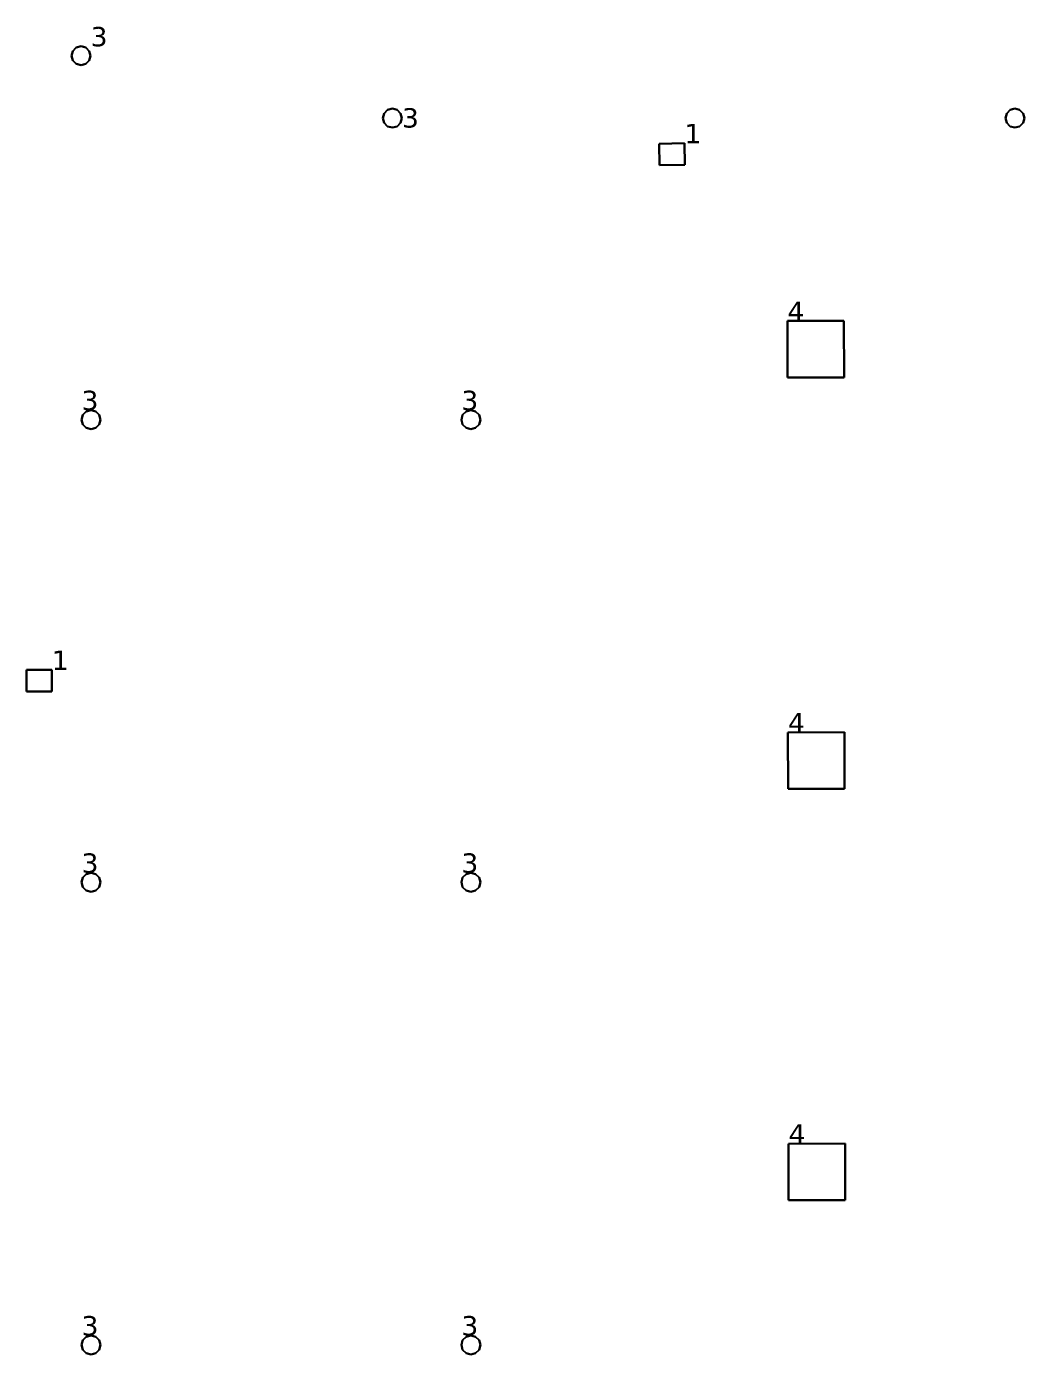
# Model space of a CAD drawing. Header units: inches. Extents: x -3 to 1235, y -1 to 963.
# Drawn here: x 7.35 to 16.62, y 25.69 to 38.03 of the extents above; entities that cross this region are included whole.
import ezdxf

# ---------------------------------------------------------------- set-up
doc = ezdxf.new("R2010")
doc.units = ezdxf.units.IN
doc.header["$MEASUREMENT"] = 0
doc.layers.add('DLX_TERR_LUM', color=7, linetype='Continuous', true_color=0x000000)
doc.layers.add('DLX_TERR_LUMKEY_IDX', color=7, linetype='Continuous', true_color=0x7f7f7f)
doc.styles.add('TableTextStyle', font='')
doc.styles.get('TableTextStyle').set_extended_font_data('VERDANA.TTF')

msp = doc.modelspace()

# ---------------------------------------------------------------- linework, layer by layer
at = {"layer": 'DLX_TERR_LUM'}
for points in [[(7.765, 37.757, 0), (7.777, 37.801, 0)], [(7.777, 37.801, 0), (7.765, 37.757, 0)], [(7.777, 37.801, 0), (7.765, 37.757, 0)], [(7.765, 37.757, 0), (7.777, 37.801, 0)], [(7.777, 37.801, 0), (7.809, 37.834, 0)], [(7.809, 37.834, 0), (7.777, 37.801, 0)], [(7.809, 37.834, 0), (7.777, 37.801, 0)], [(7.777, 37.801, 0), (7.809, 37.834, 0)], [(7.777, 37.801, 0), (7.777, 37.801, 0)], [(7.777, 37.801, 0), (7.777, 37.801, 0)], [(7.809, 37.834, 0), (7.854, 37.845, 0)], [(7.854, 37.845, 0), (7.809, 37.834, 0)], [(7.854, 37.845, 0), (7.809, 37.834, 0)], [(7.809, 37.834, 0), (7.854, 37.845, 0)], [(7.809, 37.834, 0), (7.809, 37.834, 0)], [(7.809, 37.834, 0), (7.809, 37.834, 0)], [(7.854, 37.845, 0), (7.854, 37.845, 0)], [(7.854, 37.845, 0), (7.898, 37.834, 0)], [(7.898, 37.834, 0), (7.854, 37.845, 0)], [(7.854, 37.845, 0), (7.854, 37.845, 0)], [(7.898, 37.834, 0), (7.854, 37.845, 0)], [(7.854, 37.845, 0), (7.898, 37.834, 0)], [(7.898, 37.834, 0), (7.898, 37.834, 0)], [(7.898, 37.834, 0), (7.93, 37.801, 0)], [(7.93, 37.801, 0), (7.898, 37.834, 0)], [(7.898, 37.834, 0), (7.898, 37.834, 0)], [(7.93, 37.801, 0), (7.898, 37.834, 0)], [(7.898, 37.834, 0), (7.93, 37.801, 0)], [(7.93, 37.801, 0), (7.93, 37.801, 0)], [(7.93, 37.801, 0), (7.942, 37.757, 0)], [(7.942, 37.757, 0), (7.93, 37.801, 0)], [(7.93, 37.801, 0), (7.93, 37.801, 0)], [(7.942, 37.757, 0), (7.93, 37.801, 0)], [(7.93, 37.801, 0), (7.942, 37.757, 0)], [(7.777, 37.713, 0), (7.765, 37.757, 0)], [(7.765, 37.757, 0), (7.765, 37.757, 0)], [(7.765, 37.757, 0), (7.777, 37.713, 0)], [(7.765, 37.757, 0), (7.765, 37.757, 0)], [(7.765, 37.757, 0), (7.777, 37.713, 0)], [(7.777, 37.713, 0), (7.765, 37.757, 0)], [(7.809, 37.681, 0), (7.777, 37.713, 0)], [(7.777, 37.713, 0), (7.777, 37.713, 0)], [(7.777, 37.713, 0), (7.809, 37.681, 0)], [(7.777, 37.713, 0), (7.777, 37.713, 0)], [(7.777, 37.713, 0), (7.809, 37.681, 0)], [(7.809, 37.681, 0), (7.777, 37.713, 0)], [(7.854, 37.669, 0), (7.809, 37.681, 0)], [(7.809, 37.681, 0), (7.809, 37.681, 0)], [(7.809, 37.681, 0), (7.854, 37.669, 0)], [(7.809, 37.681, 0), (7.809, 37.681, 0)], [(7.809, 37.681, 0), (7.854, 37.669, 0)], [(7.854, 37.669, 0), (7.809, 37.681, 0)], [(7.898, 37.681, 0), (7.854, 37.669, 0)], [(7.854, 37.669, 0), (7.898, 37.681, 0)], [(7.854, 37.669, 0), (7.898, 37.681, 0)], [(7.898, 37.681, 0), (7.854, 37.669, 0)], [(7.854, 37.669, 0), (7.854, 37.669, 0)], [(7.854, 37.669, 0), (7.854, 37.669, 0)], [(7.93, 37.713, 0), (7.898, 37.681, 0)], [(7.898, 37.681, 0), (7.93, 37.713, 0)], [(7.898, 37.681, 0), (7.93, 37.713, 0)], [(7.93, 37.713, 0), (7.898, 37.681, 0)], [(7.898, 37.681, 0), (7.898, 37.681, 0)], [(7.898, 37.681, 0), (7.898, 37.681, 0)], [(7.942, 37.757, 0), (7.93, 37.713, 0)], [(7.93, 37.713, 0), (7.942, 37.757, 0)], [(7.93, 37.713, 0), (7.942, 37.757, 0)], [(7.942, 37.757, 0), (7.93, 37.713, 0)], [(7.93, 37.713, 0), (7.93, 37.713, 0)], [(7.93, 37.713, 0), (7.93, 37.713, 0)], [(7.942, 37.757, 0), (7.942, 37.757, 0)], [(7.942, 37.757, 0), (7.942, 37.757, 0)], [(10.659, 37.178, 0), (10.671, 37.222, 0)], [(10.671, 37.222, 0), (10.659, 37.178, 0)], [(10.671, 37.222, 0), (10.659, 37.178, 0)], [(10.659, 37.178, 0), (10.671, 37.222, 0)], [(10.671, 37.134, 0), (10.659, 37.178, 0)], [(10.659, 37.178, 0), (10.659, 37.178, 0)], [(10.659, 37.178, 0), (10.671, 37.134, 0)], [(10.659, 37.178, 0), (10.659, 37.178, 0)], [(10.659, 37.178, 0), (10.671, 37.134, 0)], [(10.671, 37.134, 0), (10.659, 37.178, 0)], [(10.671, 37.222, 0), (10.703, 37.255, 0)], [(10.703, 37.255, 0), (10.671, 37.222, 0)], [(10.703, 37.255, 0), (10.671, 37.222, 0)], [(10.671, 37.222, 0), (10.703, 37.255, 0)], [(10.671, 37.222, 0), (10.671, 37.222, 0)], [(10.671, 37.222, 0), (10.671, 37.222, 0)], [(10.703, 37.255, 0), (10.747, 37.266, 0)], [(10.747, 37.266, 0), (10.703, 37.255, 0)], [(10.747, 37.266, 0), (10.703, 37.255, 0)], [(10.703, 37.255, 0), (10.747, 37.266, 0)], [(10.703, 37.255, 0), (10.703, 37.255, 0)], [(10.703, 37.255, 0), (10.703, 37.255, 0)], [(10.747, 37.266, 0), (10.747, 37.266, 0)], [(10.747, 37.266, 0), (10.792, 37.255, 0)], [(10.792, 37.255, 0), (10.747, 37.266, 0)], [(10.747, 37.266, 0), (10.747, 37.266, 0)], [(10.792, 37.255, 0), (10.747, 37.266, 0)], [(10.747, 37.266, 0), (10.792, 37.255, 0)], [(10.792, 37.255, 0), (10.792, 37.255, 0)], [(10.792, 37.255, 0), (10.824, 37.222, 0)], [(10.824, 37.222, 0), (10.792, 37.255, 0)], [(10.792, 37.255, 0), (10.792, 37.255, 0)], [(10.824, 37.222, 0), (10.792, 37.255, 0)], [(10.792, 37.255, 0), (10.824, 37.222, 0)], [(10.824, 37.222, 0), (10.836, 37.178, 0)], [(10.836, 37.178, 0), (10.824, 37.222, 0)], [(10.824, 37.222, 0), (10.824, 37.222, 0)], [(10.824, 37.222, 0), (10.824, 37.222, 0)], [(10.836, 37.178, 0), (10.824, 37.222, 0)], [(10.824, 37.222, 0), (10.836, 37.178, 0)], [(10.836, 37.178, 0), (10.824, 37.134, 0)], [(10.824, 37.134, 0), (10.836, 37.178, 0)], [(10.824, 37.134, 0), (10.836, 37.178, 0)], [(10.836, 37.178, 0), (10.824, 37.134, 0)], [(10.836, 37.178, 0), (10.836, 37.178, 0)], [(10.836, 37.178, 0), (10.836, 37.178, 0)], [(16.445, 37.178, 0), (16.457, 37.222, 0)], [(16.457, 37.222, 0), (16.445, 37.178, 0)], [(16.457, 37.222, 0), (16.445, 37.178, 0)], [(16.445, 37.178, 0), (16.457, 37.222, 0)], [(16.457, 37.134, 0), (16.445, 37.178, 0)], [(16.445, 37.178, 0), (16.445, 37.178, 0)], [(16.445, 37.178, 0), (16.457, 37.134, 0)], [(16.445, 37.178, 0), (16.445, 37.178, 0)], [(16.445, 37.178, 0), (16.457, 37.134, 0)], [(16.457, 37.134, 0), (16.445, 37.178, 0)], [(16.457, 37.222, 0), (16.489, 37.255, 0)], [(16.489, 37.255, 0), (16.457, 37.222, 0)], [(16.489, 37.255, 0), (16.457, 37.222, 0)], [(16.457, 37.222, 0), (16.489, 37.255, 0)], [(16.457, 37.222, 0), (16.457, 37.222, 0)], [(16.457, 37.222, 0), (16.457, 37.222, 0)], [(16.489, 37.255, 0), (16.533, 37.266, 0)], [(16.533, 37.266, 0), (16.489, 37.255, 0)], [(16.533, 37.266, 0), (16.489, 37.255, 0)], [(16.489, 37.255, 0), (16.533, 37.266, 0)], [(16.489, 37.255, 0), (16.489, 37.255, 0)], [(16.489, 37.255, 0), (16.489, 37.255, 0)], [(16.533, 37.266, 0), (16.533, 37.266, 0)], [(16.533, 37.266, 0), (16.577, 37.255, 0)], [(16.577, 37.255, 0), (16.533, 37.266, 0)], [(16.533, 37.266, 0), (16.533, 37.266, 0)], [(16.577, 37.255, 0), (16.533, 37.266, 0)], [(16.533, 37.266, 0), (16.577, 37.255, 0)], [(16.577, 37.255, 0), (16.577, 37.255, 0)], [(16.577, 37.255, 0), (16.61, 37.222, 0)], [(16.61, 37.222, 0), (16.577, 37.255, 0)], [(16.577, 37.255, 0), (16.577, 37.255, 0)], [(16.61, 37.222, 0), (16.577, 37.255, 0)], [(16.577, 37.255, 0), (16.61, 37.222, 0)], [(16.61, 37.222, 0), (16.622, 37.178, 0)], [(16.622, 37.178, 0), (16.61, 37.222, 0)], [(16.61, 37.222, 0), (16.61, 37.222, 0)], [(16.61, 37.222, 0), (16.61, 37.222, 0)], [(16.622, 37.178, 0), (16.61, 37.222, 0)], [(16.61, 37.222, 0), (16.622, 37.178, 0)], [(16.622, 37.178, 0), (16.61, 37.134, 0)], [(16.61, 37.134, 0), (16.622, 37.178, 0)], [(16.61, 37.134, 0), (16.622, 37.178, 0)], [(16.622, 37.178, 0), (16.61, 37.134, 0)], [(16.622, 37.178, 0), (16.622, 37.178, 0)], [(16.622, 37.178, 0), (16.622, 37.178, 0)], [(10.703, 37.101, 0), (10.671, 37.134, 0)], [(10.671, 37.134, 0), (10.671, 37.134, 0)], [(10.671, 37.134, 0), (10.703, 37.101, 0)], [(10.671, 37.134, 0), (10.671, 37.134, 0)], [(10.671, 37.134, 0), (10.703, 37.101, 0)], [(10.703, 37.101, 0), (10.671, 37.134, 0)], [(10.747, 37.09, 0), (10.703, 37.101, 0)], [(10.703, 37.101, 0), (10.703, 37.101, 0)], [(10.703, 37.101, 0), (10.747, 37.09, 0)], [(10.703, 37.101, 0), (10.703, 37.101, 0)], [(10.703, 37.101, 0), (10.747, 37.09, 0)], [(10.747, 37.09, 0), (10.703, 37.101, 0)], [(10.792, 37.101, 0), (10.747, 37.09, 0)], [(10.747, 37.09, 0), (10.792, 37.101, 0)], [(10.747, 37.09, 0), (10.792, 37.101, 0)], [(10.792, 37.101, 0), (10.747, 37.09, 0)], [(10.747, 37.09, 0), (10.747, 37.09, 0)], [(10.747, 37.09, 0), (10.747, 37.09, 0)], [(10.824, 37.134, 0), (10.792, 37.101, 0)], [(10.792, 37.101, 0), (10.824, 37.134, 0)], [(10.792, 37.101, 0), (10.824, 37.134, 0)], [(10.824, 37.134, 0), (10.792, 37.101, 0)], [(10.792, 37.101, 0), (10.792, 37.101, 0)], [(10.792, 37.101, 0), (10.792, 37.101, 0)], [(10.824, 37.134, 0), (10.824, 37.134, 0)], [(10.824, 37.134, 0), (10.824, 37.134, 0)], [(16.489, 37.101, 0), (16.457, 37.134, 0)], [(16.457, 37.134, 0), (16.457, 37.134, 0)], [(16.457, 37.134, 0), (16.489, 37.101, 0)], [(16.457, 37.134, 0), (16.457, 37.134, 0)], [(16.457, 37.134, 0), (16.489, 37.101, 0)], [(16.489, 37.101, 0), (16.457, 37.134, 0)], [(16.533, 37.09, 0), (16.489, 37.101, 0)], [(16.489, 37.101, 0), (16.489, 37.101, 0)], [(16.489, 37.101, 0), (16.533, 37.09, 0)], [(16.489, 37.101, 0), (16.489, 37.101, 0)], [(16.489, 37.101, 0), (16.533, 37.09, 0)], [(16.533, 37.09, 0), (16.489, 37.101, 0)], [(16.577, 37.101, 0), (16.533, 37.09, 0)], [(16.533, 37.09, 0), (16.577, 37.101, 0)], [(16.533, 37.09, 0), (16.577, 37.101, 0)], [(16.577, 37.101, 0), (16.533, 37.09, 0)], [(16.533, 37.09, 0), (16.533, 37.09, 0)], [(16.533, 37.09, 0), (16.533, 37.09, 0)], [(16.61, 37.134, 0), (16.577, 37.101, 0)], [(16.577, 37.101, 0), (16.61, 37.134, 0)], [(16.577, 37.101, 0), (16.61, 37.134, 0)], [(16.61, 37.134, 0), (16.577, 37.101, 0)], [(16.577, 37.101, 0), (16.577, 37.101, 0)], [(16.577, 37.101, 0), (16.577, 37.101, 0)], [(16.61, 37.134, 0), (16.61, 37.134, 0)], [(16.61, 37.134, 0), (16.61, 37.134, 0)], [(13.227, 36.94, 0), (13.462, 36.944, 0)], [(13.462, 36.944, 0), (13.227, 36.94, 0)], [(13.462, 36.944, 0), (13.227, 36.94, 0)], [(13.227, 36.94, 0), (13.462, 36.944, 0)], [(13.23, 36.74, 0), (13.227, 36.94, 0)], [(13.227, 36.94, 0), (13.227, 36.94, 0)], [(13.227, 36.94, 0), (13.23, 36.74, 0)], [(13.227, 36.94, 0), (13.227, 36.94, 0)], [(13.227, 36.94, 0), (13.23, 36.74, 0)], [(13.23, 36.74, 0), (13.227, 36.94, 0)], [(13.462, 36.944, 0), (13.465, 36.744, 0)], [(13.465, 36.744, 0), (13.462, 36.944, 0)], [(13.462, 36.944, 0), (13.462, 36.944, 0)], [(13.462, 36.944, 0), (13.462, 36.944, 0)], [(13.465, 36.744, 0), (13.462, 36.944, 0)], [(13.462, 36.944, 0), (13.465, 36.744, 0)], [(13.465, 36.744, 0), (13.23, 36.74, 0)], [(13.23, 36.74, 0), (13.465, 36.744, 0)], [(13.23, 36.74, 0), (13.465, 36.744, 0)], [(13.465, 36.744, 0), (13.23, 36.74, 0)], [(13.23, 36.74, 0), (13.23, 36.74, 0)], [(13.23, 36.74, 0), (13.23, 36.74, 0)], [(13.465, 36.744, 0), (13.465, 36.744, 0)], [(13.465, 36.744, 0), (13.465, 36.744, 0)], [(14.42, 34.768, 0), (14.419, 35.293, 0)], [(14.419, 35.293, 0), (14.419, 35.293, 0)], [(14.419, 35.293, 0), (14.42, 34.768, 0)], [(14.419, 35.293, 0), (14.944, 35.293, 0)], [(14.944, 35.293, 0), (14.419, 35.293, 0)], [(14.419, 35.293, 0), (14.419, 35.293, 0)], [(14.944, 35.293, 0), (14.419, 35.293, 0)], [(14.419, 35.293, 0), (14.42, 34.768, 0)], [(14.42, 34.768, 0), (14.419, 35.293, 0)], [(14.419, 35.293, 0), (14.944, 35.293, 0)], [(14.944, 35.293, 0), (14.944, 35.293, 0)], [(14.944, 35.293, 0), (14.945, 34.768, 0)], [(14.945, 34.768, 0), (14.944, 35.293, 0)], [(14.944, 35.293, 0), (14.944, 35.293, 0)], [(14.945, 34.768, 0), (14.944, 35.293, 0)], [(14.944, 35.293, 0), (14.945, 34.768, 0)], [(14.945, 34.768, 0), (14.42, 34.768, 0)], [(14.42, 34.768, 0), (14.42, 34.768, 0)], [(14.42, 34.768, 0), (14.945, 34.768, 0)], [(14.42, 34.768, 0), (14.42, 34.768, 0)], [(14.42, 34.768, 0), (14.945, 34.768, 0)], [(14.945, 34.768, 0), (14.42, 34.768, 0)], [(14.945, 34.768, 0), (14.945, 34.768, 0)], [(14.945, 34.768, 0), (14.945, 34.768, 0)], [(7.87, 34.42, 0), (7.902, 34.452, 0)], [(7.902, 34.452, 0), (7.87, 34.42, 0)], [(7.902, 34.452, 0), (7.87, 34.42, 0)], [(7.87, 34.42, 0), (7.902, 34.452, 0)], [(7.902, 34.452, 0), (7.947, 34.464, 0)], [(7.947, 34.464, 0), (7.902, 34.452, 0)], [(7.947, 34.464, 0), (7.902, 34.452, 0)], [(7.902, 34.452, 0), (7.947, 34.464, 0)], [(7.902, 34.452, 0), (7.902, 34.452, 0)], [(7.902, 34.452, 0), (7.902, 34.452, 0)], [(7.947, 34.464, 0), (7.947, 34.464, 0)], [(7.947, 34.464, 0), (7.991, 34.452, 0)], [(7.991, 34.452, 0), (7.947, 34.464, 0)], [(7.947, 34.464, 0), (7.947, 34.464, 0)], [(7.991, 34.452, 0), (7.947, 34.464, 0)], [(7.947, 34.464, 0), (7.991, 34.452, 0)], [(7.991, 34.452, 0), (7.991, 34.452, 0)], [(7.991, 34.452, 0), (8.023, 34.42, 0)], [(8.023, 34.42, 0), (7.991, 34.452, 0)], [(7.991, 34.452, 0), (7.991, 34.452, 0)], [(8.023, 34.42, 0), (7.991, 34.452, 0)], [(7.991, 34.452, 0), (8.023, 34.42, 0)], [(11.4, 34.42, 0), (11.432, 34.452, 0)], [(11.432, 34.452, 0), (11.4, 34.42, 0)], [(11.432, 34.452, 0), (11.4, 34.42, 0)], [(11.4, 34.42, 0), (11.432, 34.452, 0)], [(11.432, 34.452, 0), (11.477, 34.464, 0)], [(11.477, 34.464, 0), (11.432, 34.452, 0)], [(11.477, 34.464, 0), (11.432, 34.452, 0)], [(11.432, 34.452, 0), (11.477, 34.464, 0)], [(11.432, 34.452, 0), (11.432, 34.452, 0)], [(11.432, 34.452, 0), (11.432, 34.452, 0)], [(11.477, 34.464, 0), (11.477, 34.464, 0)], [(11.477, 34.464, 0), (11.521, 34.452, 0)], [(11.521, 34.452, 0), (11.477, 34.464, 0)], [(11.477, 34.464, 0), (11.477, 34.464, 0)], [(11.521, 34.452, 0), (11.477, 34.464, 0)], [(11.477, 34.464, 0), (11.521, 34.452, 0)], [(11.521, 34.452, 0), (11.521, 34.452, 0)], [(11.521, 34.452, 0), (11.553, 34.42, 0)], [(11.553, 34.42, 0), (11.521, 34.452, 0)], [(11.521, 34.452, 0), (11.521, 34.452, 0)], [(11.553, 34.42, 0), (11.521, 34.452, 0)], [(11.521, 34.452, 0), (11.553, 34.42, 0)], [(7.858, 34.375, 0), (7.87, 34.42, 0)], [(7.87, 34.42, 0), (7.858, 34.375, 0)], [(7.87, 34.42, 0), (7.858, 34.375, 0)], [(7.858, 34.375, 0), (7.87, 34.42, 0)], [(7.87, 34.331, 0), (7.858, 34.375, 0)], [(7.858, 34.375, 0), (7.858, 34.375, 0)], [(7.858, 34.375, 0), (7.87, 34.331, 0)], [(7.858, 34.375, 0), (7.858, 34.375, 0)], [(7.858, 34.375, 0), (7.87, 34.331, 0)], [(7.87, 34.331, 0), (7.858, 34.375, 0)], [(7.87, 34.42, 0), (7.87, 34.42, 0)], [(7.87, 34.42, 0), (7.87, 34.42, 0)], [(7.87, 34.331, 0), (7.87, 34.331, 0)], [(7.902, 34.299, 0), (7.87, 34.331, 0)], [(7.87, 34.331, 0), (7.87, 34.331, 0)], [(7.87, 34.331, 0), (7.902, 34.299, 0)], [(7.87, 34.331, 0), (7.902, 34.299, 0)], [(7.902, 34.299, 0), (7.87, 34.331, 0)], [(8.023, 34.331, 0), (7.991, 34.299, 0)], [(7.991, 34.299, 0), (8.023, 34.331, 0)], [(7.991, 34.299, 0), (8.023, 34.331, 0)], [(8.023, 34.331, 0), (7.991, 34.299, 0)], [(8.023, 34.42, 0), (8.023, 34.42, 0)], [(8.023, 34.42, 0), (8.035, 34.375, 0)], [(8.035, 34.375, 0), (8.023, 34.42, 0)], [(8.023, 34.42, 0), (8.023, 34.42, 0)], [(8.035, 34.375, 0), (8.023, 34.42, 0)], [(8.023, 34.42, 0), (8.035, 34.375, 0)], [(8.035, 34.375, 0), (8.023, 34.331, 0)], [(8.023, 34.331, 0), (8.035, 34.375, 0)], [(8.023, 34.331, 0), (8.035, 34.375, 0)], [(8.035, 34.375, 0), (8.023, 34.331, 0)], [(8.023, 34.331, 0), (8.023, 34.331, 0)], [(8.023, 34.331, 0), (8.023, 34.331, 0)], [(8.035, 34.375, 0), (8.035, 34.375, 0)], [(8.035, 34.375, 0), (8.035, 34.375, 0)], [(11.388, 34.375, 0), (11.4, 34.42, 0)], [(11.4, 34.42, 0), (11.388, 34.375, 0)], [(11.4, 34.42, 0), (11.388, 34.375, 0)], [(11.388, 34.375, 0), (11.4, 34.42, 0)], [(11.4, 34.331, 0), (11.388, 34.375, 0)], [(11.388, 34.375, 0), (11.388, 34.375, 0)], [(11.388, 34.375, 0), (11.4, 34.331, 0)], [(11.388, 34.375, 0), (11.388, 34.375, 0)], [(11.388, 34.375, 0), (11.4, 34.331, 0)], [(11.4, 34.331, 0), (11.388, 34.375, 0)], [(11.4, 34.42, 0), (11.4, 34.42, 0)], [(11.4, 34.42, 0), (11.4, 34.42, 0)], [(11.4, 34.331, 0), (11.4, 34.331, 0)], [(11.432, 34.299, 0), (11.4, 34.331, 0)], [(11.4, 34.331, 0), (11.4, 34.331, 0)], [(11.4, 34.331, 0), (11.432, 34.299, 0)], [(11.4, 34.331, 0), (11.432, 34.299, 0)], [(11.432, 34.299, 0), (11.4, 34.331, 0)], [(11.553, 34.331, 0), (11.521, 34.299, 0)], [(11.521, 34.299, 0), (11.553, 34.331, 0)], [(11.521, 34.299, 0), (11.553, 34.331, 0)], [(11.553, 34.331, 0), (11.521, 34.299, 0)], [(11.553, 34.42, 0), (11.553, 34.42, 0)], [(11.553, 34.42, 0), (11.565, 34.375, 0)], [(11.565, 34.375, 0), (11.553, 34.42, 0)], [(11.553, 34.42, 0), (11.553, 34.42, 0)], [(11.565, 34.375, 0), (11.553, 34.42, 0)], [(11.553, 34.42, 0), (11.565, 34.375, 0)], [(11.565, 34.375, 0), (11.553, 34.331, 0)], [(11.553, 34.331, 0), (11.565, 34.375, 0)], [(11.553, 34.331, 0), (11.565, 34.375, 0)], [(11.565, 34.375, 0), (11.553, 34.331, 0)], [(11.553, 34.331, 0), (11.553, 34.331, 0)], [(11.553, 34.331, 0), (11.553, 34.331, 0)], [(11.565, 34.375, 0), (11.565, 34.375, 0)], [(11.565, 34.375, 0), (11.565, 34.375, 0)], [(7.947, 34.287, 0), (7.902, 34.299, 0)], [(7.902, 34.299, 0), (7.902, 34.299, 0)], [(7.902, 34.299, 0), (7.947, 34.287, 0)], [(7.902, 34.299, 0), (7.902, 34.299, 0)], [(7.902, 34.299, 0), (7.947, 34.287, 0)], [(7.947, 34.287, 0), (7.902, 34.299, 0)], [(7.991, 34.299, 0), (7.947, 34.287, 0)], [(7.947, 34.287, 0), (7.991, 34.299, 0)], [(7.947, 34.287, 0), (7.991, 34.299, 0)], [(7.991, 34.299, 0), (7.947, 34.287, 0)], [(7.947, 34.287, 0), (7.947, 34.287, 0)], [(7.947, 34.287, 0), (7.947, 34.287, 0)], [(7.991, 34.299, 0), (7.991, 34.299, 0)], [(7.991, 34.299, 0), (7.991, 34.299, 0)], [(11.477, 34.287, 0), (11.432, 34.299, 0)], [(11.432, 34.299, 0), (11.432, 34.299, 0)], [(11.432, 34.299, 0), (11.477, 34.287, 0)], [(11.432, 34.299, 0), (11.432, 34.299, 0)], [(11.432, 34.299, 0), (11.477, 34.287, 0)], [(11.477, 34.287, 0), (11.432, 34.299, 0)], [(11.521, 34.299, 0), (11.477, 34.287, 0)], [(11.477, 34.287, 0), (11.521, 34.299, 0)], [(11.477, 34.287, 0), (11.521, 34.299, 0)], [(11.521, 34.299, 0), (11.477, 34.287, 0)], [(11.477, 34.287, 0), (11.477, 34.287, 0)], [(11.477, 34.287, 0), (11.477, 34.287, 0)], [(11.521, 34.299, 0), (11.521, 34.299, 0)], [(11.521, 34.299, 0), (11.521, 34.299, 0)], [(7.347, 31.849, 0), (7.347, 32.049, 0)], [(7.347, 32.049, 0), (7.347, 32.049, 0)], [(7.347, 32.049, 0), (7.347, 31.849, 0)], [(7.347, 32.049, 0), (7.582, 32.049, 0)], [(7.582, 32.049, 0), (7.347, 32.049, 0)], [(7.347, 32.049, 0), (7.347, 32.049, 0)], [(7.582, 32.049, 0), (7.347, 32.049, 0)], [(7.347, 32.049, 0), (7.347, 31.849, 0)], [(7.347, 31.849, 0), (7.347, 32.049, 0)], [(7.347, 32.049, 0), (7.582, 32.049, 0)], [(7.582, 32.049, 0), (7.582, 32.049, 0)], [(7.582, 32.049, 0), (7.582, 31.849, 0)], [(7.582, 31.849, 0), (7.582, 32.049, 0)], [(7.582, 32.049, 0), (7.582, 32.049, 0)], [(7.582, 31.849, 0), (7.582, 32.049, 0)], [(7.582, 32.049, 0), (7.582, 31.849, 0)], [(7.347, 31.849, 0), (7.347, 31.849, 0)], [(7.582, 31.849, 0), (7.347, 31.849, 0)], [(7.347, 31.849, 0), (7.347, 31.849, 0)], [(7.347, 31.849, 0), (7.582, 31.849, 0)], [(7.347, 31.849, 0), (7.582, 31.849, 0)], [(7.582, 31.849, 0), (7.347, 31.849, 0)], [(7.582, 31.849, 0), (7.582, 31.849, 0)], [(7.582, 31.849, 0), (7.582, 31.849, 0)], [(14.424, 31.469, 0), (14.949, 31.47, 0)], [(14.949, 31.47, 0), (14.424, 31.469, 0)], [(14.949, 31.47, 0), (14.424, 31.469, 0)], [(14.424, 31.469, 0), (14.949, 31.47, 0)], [(14.425, 30.944, 0), (14.424, 31.469, 0)], [(14.424, 31.469, 0), (14.424, 31.469, 0)], [(14.424, 31.469, 0), (14.425, 30.944, 0)], [(14.424, 31.469, 0), (14.424, 31.469, 0)], [(14.424, 31.469, 0), (14.425, 30.944, 0)], [(14.425, 30.944, 0), (14.424, 31.469, 0)], [(14.949, 31.47, 0), (14.949, 31.47, 0)], [(14.949, 31.47, 0), (14.95, 30.945, 0)], [(14.95, 30.945, 0), (14.949, 31.47, 0)], [(14.949, 31.47, 0), (14.949, 31.47, 0)], [(14.95, 30.945, 0), (14.949, 31.47, 0)], [(14.949, 31.47, 0), (14.95, 30.945, 0)], [(14.95, 30.945, 0), (14.425, 30.944, 0)], [(14.425, 30.944, 0), (14.95, 30.945, 0)], [(14.425, 30.944, 0), (14.95, 30.945, 0)], [(14.95, 30.945, 0), (14.425, 30.944, 0)], [(14.425, 30.944, 0), (14.425, 30.944, 0)], [(14.425, 30.944, 0), (14.425, 30.944, 0)], [(14.95, 30.945, 0), (14.95, 30.945, 0)], [(14.95, 30.945, 0), (14.95, 30.945, 0)], [(7.858, 30.075, 0), (7.87, 30.12, 0)], [(7.87, 30.12, 0), (7.858, 30.075, 0)], [(7.87, 30.12, 0), (7.858, 30.075, 0)], [(7.858, 30.075, 0), (7.87, 30.12, 0)], [(7.87, 30.12, 0), (7.902, 30.152, 0)], [(7.902, 30.152, 0), (7.87, 30.12, 0)], [(7.902, 30.152, 0), (7.87, 30.12, 0)], [(7.87, 30.12, 0), (7.902, 30.152, 0)], [(7.87, 30.12, 0), (7.87, 30.12, 0)], [(7.87, 30.12, 0), (7.87, 30.12, 0)], [(7.902, 30.152, 0), (7.947, 30.164, 0)], [(7.947, 30.164, 0), (7.902, 30.152, 0)], [(7.947, 30.164, 0), (7.902, 30.152, 0)], [(7.902, 30.152, 0), (7.947, 30.164, 0)], [(7.902, 30.152, 0), (7.902, 30.152, 0)], [(7.902, 30.152, 0), (7.902, 30.152, 0)], [(7.947, 30.164, 0), (7.947, 30.164, 0)], [(7.947, 30.164, 0), (7.991, 30.152, 0)], [(7.991, 30.152, 0), (7.947, 30.164, 0)], [(7.947, 30.164, 0), (7.947, 30.164, 0)], [(7.991, 30.152, 0), (7.947, 30.164, 0)], [(7.947, 30.164, 0), (7.991, 30.152, 0)], [(7.991, 30.152, 0), (7.991, 30.152, 0)], [(7.991, 30.152, 0), (8.023, 30.12, 0)], [(8.023, 30.12, 0), (7.991, 30.152, 0)], [(7.991, 30.152, 0), (7.991, 30.152, 0)], [(8.023, 30.12, 0), (7.991, 30.152, 0)], [(7.991, 30.152, 0), (8.023, 30.12, 0)], [(8.023, 30.12, 0), (8.023, 30.12, 0)], [(8.023, 30.12, 0), (8.035, 30.075, 0)], [(8.035, 30.075, 0), (8.023, 30.12, 0)], [(8.023, 30.12, 0), (8.023, 30.12, 0)], [(8.035, 30.075, 0), (8.023, 30.12, 0)], [(8.023, 30.12, 0), (8.035, 30.075, 0)], [(11.388, 30.075, 0), (11.4, 30.12, 0)], [(11.4, 30.12, 0), (11.388, 30.075, 0)], [(11.4, 30.12, 0), (11.388, 30.075, 0)], [(11.388, 30.075, 0), (11.4, 30.12, 0)], [(11.4, 30.12, 0), (11.432, 30.152, 0)], [(11.432, 30.152, 0), (11.4, 30.12, 0)], [(11.432, 30.152, 0), (11.4, 30.12, 0)], [(11.4, 30.12, 0), (11.432, 30.152, 0)], [(11.4, 30.12, 0), (11.4, 30.12, 0)], [(11.4, 30.12, 0), (11.4, 30.12, 0)], [(11.432, 30.152, 0), (11.477, 30.164, 0)], [(11.477, 30.164, 0), (11.432, 30.152, 0)], [(11.477, 30.164, 0), (11.432, 30.152, 0)], [(11.432, 30.152, 0), (11.477, 30.164, 0)], [(11.432, 30.152, 0), (11.432, 30.152, 0)], [(11.432, 30.152, 0), (11.432, 30.152, 0)], [(11.477, 30.164, 0), (11.477, 30.164, 0)], [(11.477, 30.164, 0), (11.521, 30.152, 0)], [(11.521, 30.152, 0), (11.477, 30.164, 0)], [(11.477, 30.164, 0), (11.477, 30.164, 0)], [(11.521, 30.152, 0), (11.477, 30.164, 0)], [(11.477, 30.164, 0), (11.521, 30.152, 0)], [(11.521, 30.152, 0), (11.521, 30.152, 0)], [(11.521, 30.152, 0), (11.553, 30.12, 0)], [(11.553, 30.12, 0), (11.521, 30.152, 0)], [(11.521, 30.152, 0), (11.521, 30.152, 0)], [(11.553, 30.12, 0), (11.521, 30.152, 0)], [(11.521, 30.152, 0), (11.553, 30.12, 0)], [(11.553, 30.12, 0), (11.553, 30.12, 0)], [(11.553, 30.12, 0), (11.565, 30.075, 0)], [(11.565, 30.075, 0), (11.553, 30.12, 0)], [(11.553, 30.12, 0), (11.553, 30.12, 0)], [(11.565, 30.075, 0), (11.553, 30.12, 0)], [(11.553, 30.12, 0), (11.565, 30.075, 0)], [(7.87, 30.031, 0), (7.858, 30.075, 0)], [(7.858, 30.075, 0), (7.858, 30.075, 0)], [(7.858, 30.075, 0), (7.87, 30.031, 0)], [(7.858, 30.075, 0), (7.858, 30.075, 0)], [(7.858, 30.075, 0), (7.87, 30.031, 0)], [(7.87, 30.031, 0), (7.858, 30.075, 0)], [(7.87, 30.031, 0), (7.87, 30.031, 0)], [(7.902, 29.999, 0), (7.87, 30.031, 0)], [(7.87, 30.031, 0), (7.87, 30.031, 0)], [(7.87, 30.031, 0), (7.902, 29.999, 0)], [(7.87, 30.031, 0), (7.902, 29.999, 0)], [(7.902, 29.999, 0), (7.87, 30.031, 0)], [(7.947, 29.987, 0), (7.902, 29.999, 0)], [(7.902, 29.999, 0), (7.902, 29.999, 0)], [(7.902, 29.999, 0), (7.947, 29.987, 0)], [(7.902, 29.999, 0), (7.902, 29.999, 0)], [(7.902, 29.999, 0), (7.947, 29.987, 0)], [(7.947, 29.987, 0), (7.902, 29.999, 0)], [(7.991, 29.999, 0), (7.947, 29.987, 0)], [(7.947, 29.987, 0), (7.991, 29.999, 0)], [(7.947, 29.987, 0), (7.991, 29.999, 0)], [(7.991, 29.999, 0), (7.947, 29.987, 0)], [(8.023, 30.031, 0), (7.991, 29.999, 0)], [(7.991, 29.999, 0), (8.023, 30.031, 0)], [(7.991, 29.999, 0), (8.023, 30.031, 0)], [(8.023, 30.031, 0), (7.991, 29.999, 0)], [(7.991, 29.999, 0), (7.991, 29.999, 0)], [(7.991, 29.999, 0), (7.991, 29.999, 0)], [(8.035, 30.075, 0), (8.023, 30.031, 0)], [(8.023, 30.031, 0), (8.035, 30.075, 0)], [(8.023, 30.031, 0), (8.035, 30.075, 0)], [(8.035, 30.075, 0), (8.023, 30.031, 0)], [(8.023, 30.031, 0), (8.023, 30.031, 0)], [(8.023, 30.031, 0), (8.023, 30.031, 0)], [(8.035, 30.075, 0), (8.035, 30.075, 0)], [(8.035, 30.075, 0), (8.035, 30.075, 0)], [(11.4, 30.031, 0), (11.388, 30.075, 0)], [(11.388, 30.075, 0), (11.388, 30.075, 0)], [(11.388, 30.075, 0), (11.4, 30.031, 0)], [(11.388, 30.075, 0), (11.388, 30.075, 0)], [(11.388, 30.075, 0), (11.4, 30.031, 0)], [(11.4, 30.031, 0), (11.388, 30.075, 0)], [(11.4, 30.031, 0), (11.4, 30.031, 0)], [(11.432, 29.999, 0), (11.4, 30.031, 0)], [(11.4, 30.031, 0), (11.4, 30.031, 0)], [(11.4, 30.031, 0), (11.432, 29.999, 0)], [(11.4, 30.031, 0), (11.432, 29.999, 0)], [(11.432, 29.999, 0), (11.4, 30.031, 0)], [(11.477, 29.987, 0), (11.432, 29.999, 0)], [(11.432, 29.999, 0), (11.432, 29.999, 0)], [(11.432, 29.999, 0), (11.477, 29.987, 0)], [(11.432, 29.999, 0), (11.432, 29.999, 0)], [(11.432, 29.999, 0), (11.477, 29.987, 0)], [(11.477, 29.987, 0), (11.432, 29.999, 0)], [(11.521, 29.999, 0), (11.477, 29.987, 0)], [(11.477, 29.987, 0), (11.521, 29.999, 0)], [(11.477, 29.987, 0), (11.521, 29.999, 0)], [(11.521, 29.999, 0), (11.477, 29.987, 0)], [(11.553, 30.031, 0), (11.521, 29.999, 0)], [(11.521, 29.999, 0), (11.553, 30.031, 0)], [(11.521, 29.999, 0), (11.553, 30.031, 0)], [(11.553, 30.031, 0), (11.521, 29.999, 0)], [(11.521, 29.999, 0), (11.521, 29.999, 0)], [(11.521, 29.999, 0), (11.521, 29.999, 0)], [(11.565, 30.075, 0), (11.553, 30.031, 0)], [(11.553, 30.031, 0), (11.565, 30.075, 0)], [(11.553, 30.031, 0), (11.565, 30.075, 0)], [(11.565, 30.075, 0), (11.553, 30.031, 0)], [(11.553, 30.031, 0), (11.553, 30.031, 0)], [(11.553, 30.031, 0), (11.553, 30.031, 0)], [(11.565, 30.075, 0), (11.565, 30.075, 0)], [(11.565, 30.075, 0), (11.565, 30.075, 0)], [(7.947, 29.987, 0), (7.947, 29.987, 0)], [(7.947, 29.987, 0), (7.947, 29.987, 0)], [(11.477, 29.987, 0), (11.477, 29.987, 0)], [(11.477, 29.987, 0), (11.477, 29.987, 0)], [(14.429, 27.646, 0), (14.954, 27.647, 0)], [(14.954, 27.647, 0), (14.429, 27.646, 0)], [(14.954, 27.647, 0), (14.429, 27.646, 0)], [(14.429, 27.646, 0), (14.954, 27.647, 0)], [(14.43, 27.121, 0), (14.429, 27.646, 0)], [(14.429, 27.646, 0), (14.429, 27.646, 0)], [(14.429, 27.646, 0), (14.43, 27.121, 0)], [(14.429, 27.646, 0), (14.429, 27.646, 0)], [(14.429, 27.646, 0), (14.43, 27.121, 0)], [(14.43, 27.121, 0), (14.429, 27.646, 0)], [(14.954, 27.647, 0), (14.954, 27.647, 0)], [(14.954, 27.647, 0), (14.955, 27.122, 0)], [(14.955, 27.122, 0), (14.954, 27.647, 0)], [(14.954, 27.647, 0), (14.954, 27.647, 0)], [(14.955, 27.122, 0), (14.954, 27.647, 0)], [(14.954, 27.647, 0), (14.955, 27.122, 0)], [(14.955, 27.122, 0), (14.43, 27.121, 0)], [(14.43, 27.121, 0), (14.955, 27.122, 0)], [(14.43, 27.121, 0), (14.955, 27.122, 0)], [(14.955, 27.122, 0), (14.43, 27.121, 0)], [(14.43, 27.121, 0), (14.43, 27.121, 0)], [(14.43, 27.121, 0), (14.43, 27.121, 0)], [(14.955, 27.122, 0), (14.955, 27.122, 0)], [(14.955, 27.122, 0), (14.955, 27.122, 0)], [(7.858, 25.775, 0), (7.87, 25.82, 0)], [(7.87, 25.82, 0), (7.858, 25.775, 0)], [(7.87, 25.82, 0), (7.858, 25.775, 0)], [(7.858, 25.775, 0), (7.87, 25.82, 0)], [(7.87, 25.82, 0), (7.902, 25.852, 0)], [(7.902, 25.852, 0), (7.87, 25.82, 0)], [(7.902, 25.852, 0), (7.87, 25.82, 0)], [(7.87, 25.82, 0), (7.902, 25.852, 0)], [(7.87, 25.82, 0), (7.87, 25.82, 0)], [(7.87, 25.82, 0), (7.87, 25.82, 0)], [(7.902, 25.852, 0), (7.947, 25.864, 0)], [(7.947, 25.864, 0), (7.902, 25.852, 0)], [(7.947, 25.864, 0), (7.902, 25.852, 0)], [(7.902, 25.852, 0), (7.947, 25.864, 0)], [(7.902, 25.852, 0), (7.902, 25.852, 0)], [(7.902, 25.852, 0), (7.902, 25.852, 0)], [(7.947, 25.864, 0), (7.947, 25.864, 0)], [(7.947, 25.864, 0), (7.991, 25.852, 0)], [(7.991, 25.852, 0), (7.947, 25.864, 0)], [(7.947, 25.864, 0), (7.947, 25.864, 0)], [(7.991, 25.852, 0), (7.947, 25.864, 0)], [(7.947, 25.864, 0), (7.991, 25.852, 0)], [(7.991, 25.852, 0), (7.991, 25.852, 0)], [(7.991, 25.852, 0), (8.023, 25.82, 0)], [(8.023, 25.82, 0), (7.991, 25.852, 0)], [(7.991, 25.852, 0), (7.991, 25.852, 0)], [(8.023, 25.82, 0), (7.991, 25.852, 0)], [(7.991, 25.852, 0), (8.023, 25.82, 0)], [(8.023, 25.82, 0), (8.023, 25.82, 0)], [(8.023, 25.82, 0), (8.035, 25.775, 0)], [(8.035, 25.775, 0), (8.023, 25.82, 0)], [(8.023, 25.82, 0), (8.023, 25.82, 0)], [(8.035, 25.775, 0), (8.023, 25.82, 0)], [(8.023, 25.82, 0), (8.035, 25.775, 0)], [(11.388, 25.775, 0), (11.4, 25.82, 0)], [(11.4, 25.82, 0), (11.388, 25.775, 0)], [(11.4, 25.82, 0), (11.388, 25.775, 0)], [(11.388, 25.775, 0), (11.4, 25.82, 0)], [(11.4, 25.82, 0), (11.432, 25.852, 0)], [(11.432, 25.852, 0), (11.4, 25.82, 0)], [(11.432, 25.852, 0), (11.4, 25.82, 0)], [(11.4, 25.82, 0), (11.432, 25.852, 0)], [(11.4, 25.82, 0), (11.4, 25.82, 0)], [(11.4, 25.82, 0), (11.4, 25.82, 0)], [(11.432, 25.852, 0), (11.477, 25.864, 0)], [(11.477, 25.864, 0), (11.432, 25.852, 0)], [(11.477, 25.864, 0), (11.432, 25.852, 0)], [(11.432, 25.852, 0), (11.477, 25.864, 0)], [(11.432, 25.852, 0), (11.432, 25.852, 0)], [(11.432, 25.852, 0), (11.432, 25.852, 0)], [(11.477, 25.864, 0), (11.477, 25.864, 0)], [(11.477, 25.864, 0), (11.521, 25.852, 0)], [(11.521, 25.852, 0), (11.477, 25.864, 0)], [(11.477, 25.864, 0), (11.477, 25.864, 0)], [(11.521, 25.852, 0), (11.477, 25.864, 0)], [(11.477, 25.864, 0), (11.521, 25.852, 0)], [(11.521, 25.852, 0), (11.521, 25.852, 0)], [(11.521, 25.852, 0), (11.553, 25.82, 0)], [(11.553, 25.82, 0), (11.521, 25.852, 0)], [(11.521, 25.852, 0), (11.521, 25.852, 0)], [(11.553, 25.82, 0), (11.521, 25.852, 0)], [(11.521, 25.852, 0), (11.553, 25.82, 0)], [(11.553, 25.82, 0), (11.553, 25.82, 0)], [(11.553, 25.82, 0), (11.565, 25.775, 0)], [(11.565, 25.775, 0), (11.553, 25.82, 0)], [(11.553, 25.82, 0), (11.553, 25.82, 0)], [(11.565, 25.775, 0), (11.553, 25.82, 0)], [(11.553, 25.82, 0), (11.565, 25.775, 0)], [(7.87, 25.731, 0), (7.858, 25.775, 0)], [(7.858, 25.775, 0), (7.858, 25.775, 0)], [(7.858, 25.775, 0), (7.87, 25.731, 0)], [(7.858, 25.775, 0), (7.858, 25.775, 0)], [(7.858, 25.775, 0), (7.87, 25.731, 0)], [(7.87, 25.731, 0), (7.858, 25.775, 0)], [(7.87, 25.731, 0), (7.87, 25.731, 0)], [(7.902, 25.699, 0), (7.87, 25.731, 0)], [(7.87, 25.731, 0), (7.87, 25.731, 0)], [(7.87, 25.731, 0), (7.902, 25.699, 0)], [(7.87, 25.731, 0), (7.902, 25.699, 0)], [(7.902, 25.699, 0), (7.87, 25.731, 0)], [(7.947, 25.687, 0), (7.902, 25.699, 0)], [(7.902, 25.699, 0), (7.902, 25.699, 0)], [(7.902, 25.699, 0), (7.947, 25.687, 0)], [(7.902, 25.699, 0), (7.902, 25.699, 0)], [(7.902, 25.699, 0), (7.947, 25.687, 0)], [(7.947, 25.687, 0), (7.902, 25.699, 0)], [(7.991, 25.699, 0), (7.947, 25.687, 0)], [(7.947, 25.687, 0), (7.991, 25.699, 0)], [(7.947, 25.687, 0), (7.991, 25.699, 0)], [(7.991, 25.699, 0), (7.947, 25.687, 0)], [(7.947, 25.687, 0), (7.947, 25.687, 0)], [(7.947, 25.687, 0), (7.947, 25.687, 0)], [(8.023, 25.731, 0), (7.991, 25.699, 0)], [(7.991, 25.699, 0), (8.023, 25.731, 0)], [(7.991, 25.699, 0), (8.023, 25.731, 0)], [(8.023, 25.731, 0), (7.991, 25.699, 0)], [(7.991, 25.699, 0), (7.991, 25.699, 0)], [(7.991, 25.699, 0), (7.991, 25.699, 0)], [(8.035, 25.775, 0), (8.023, 25.731, 0)], [(8.023, 25.731, 0), (8.035, 25.775, 0)], [(8.023, 25.731, 0), (8.035, 25.775, 0)], [(8.035, 25.775, 0), (8.023, 25.731, 0)], [(8.023, 25.731, 0), (8.023, 25.731, 0)], [(8.023, 25.731, 0), (8.023, 25.731, 0)], [(8.035, 25.775, 0), (8.035, 25.775, 0)], [(8.035, 25.775, 0), (8.035, 25.775, 0)], [(11.4, 25.731, 0), (11.388, 25.775, 0)], [(11.388, 25.775, 0), (11.388, 25.775, 0)], [(11.388, 25.775, 0), (11.4, 25.731, 0)], [(11.388, 25.775, 0), (11.388, 25.775, 0)], [(11.388, 25.775, 0), (11.4, 25.731, 0)], [(11.4, 25.731, 0), (11.388, 25.775, 0)], [(11.4, 25.731, 0), (11.4, 25.731, 0)], [(11.432, 25.699, 0), (11.4, 25.731, 0)], [(11.4, 25.731, 0), (11.4, 25.731, 0)], [(11.4, 25.731, 0), (11.432, 25.699, 0)], [(11.4, 25.731, 0), (11.432, 25.699, 0)], [(11.432, 25.699, 0), (11.4, 25.731, 0)], [(11.477, 25.687, 0), (11.432, 25.699, 0)], [(11.432, 25.699, 0), (11.432, 25.699, 0)], [(11.432, 25.699, 0), (11.477, 25.687, 0)], [(11.432, 25.699, 0), (11.432, 25.699, 0)], [(11.432, 25.699, 0), (11.477, 25.687, 0)], [(11.477, 25.687, 0), (11.432, 25.699, 0)], [(11.521, 25.699, 0), (11.477, 25.687, 0)], [(11.477, 25.687, 0), (11.521, 25.699, 0)], [(11.477, 25.687, 0), (11.521, 25.699, 0)], [(11.521, 25.699, 0), (11.477, 25.687, 0)], [(11.477, 25.687, 0), (11.477, 25.687, 0)], [(11.477, 25.687, 0), (11.477, 25.687, 0)], [(11.553, 25.731, 0), (11.521, 25.699, 0)], [(11.521, 25.699, 0), (11.553, 25.731, 0)], [(11.521, 25.699, 0), (11.553, 25.731, 0)], [(11.553, 25.731, 0), (11.521, 25.699, 0)], [(11.521, 25.699, 0), (11.521, 25.699, 0)], [(11.521, 25.699, 0), (11.521, 25.699, 0)], [(11.565, 25.775, 0), (11.553, 25.731, 0)], [(11.553, 25.731, 0), (11.565, 25.775, 0)], [(11.553, 25.731, 0), (11.565, 25.775, 0)], [(11.565, 25.775, 0), (11.553, 25.731, 0)], [(11.553, 25.731, 0), (11.553, 25.731, 0)], [(11.553, 25.731, 0), (11.553, 25.731, 0)], [(11.565, 25.775, 0), (11.565, 25.775, 0)], [(11.565, 25.775, 0), (11.565, 25.775, 0)]]:
    msp.add_polyline3d(points, dxfattribs=at)

# ---------------------------------------------------------------- texts
at = {"layer": 'DLX_TERR_LUMKEY_IDX', "style": 'TableTextStyle'}
for s, p in [('3', (7.942, 37.845)), ('3', (10.836, 37.09)), ('1', (13.462, 36.944)), ('4', (14.419, 35.293)), ('3', (7.858, 34.464)), ('3', (11.388, 34.464)), ('1', (7.582, 32.049)), ('4', (14.424, 31.469)), ('3', (7.858, 30.164)), ('3', (11.388, 30.164)), ('4', (14.429, 27.646)), ('3', (7.858, 25.864)), ('3', (11.388, 25.864))]:
    msp.add_text(s, height=0.18, dxfattribs=at).set_placement(p)

doc.saveas('drawing.dxf')
